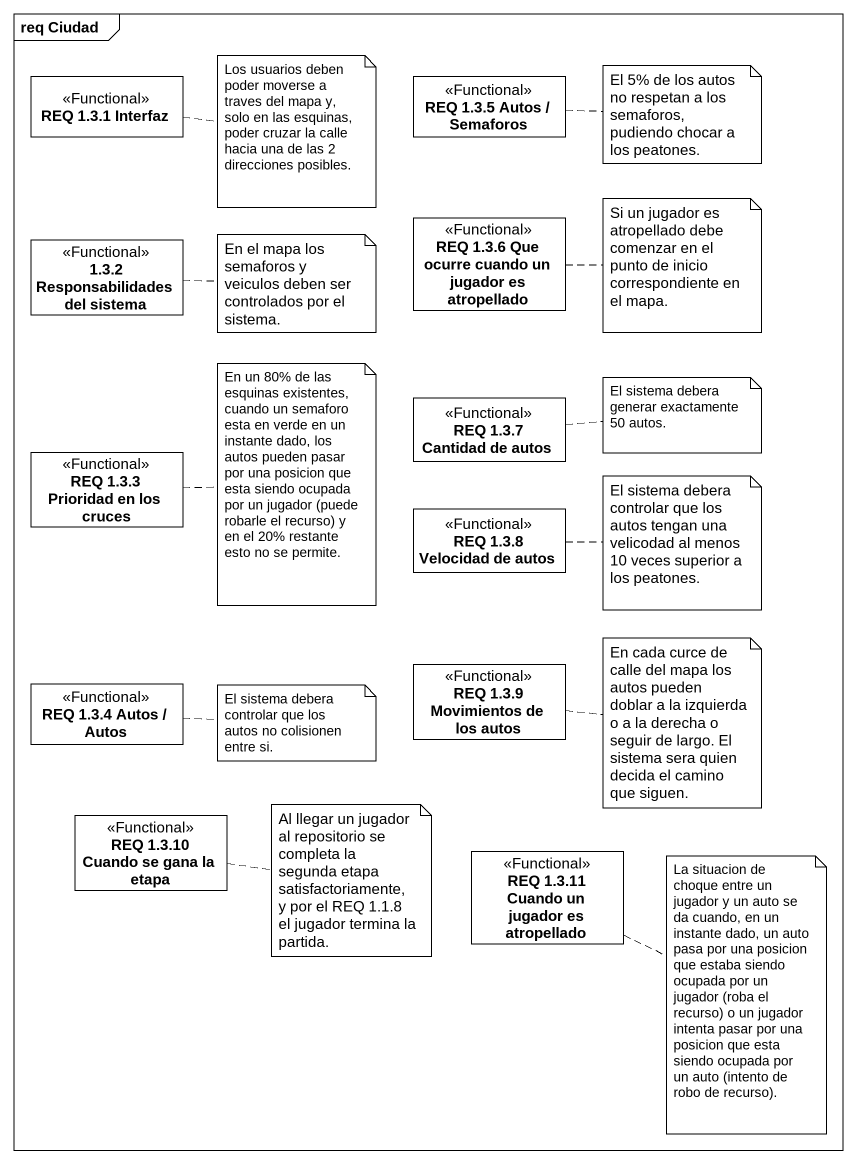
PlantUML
@startuml
mainframe req Ciudad
hide circle
hide empty members
class "REQ 1.3.1 Interfaz" as REQ_1_3_1_Interfaz <<Functional>>
class "REQ 1.3.5 Autos / Semaforos" as REQ_1_3_5_Autos_Semaforos <<Functional>>
class "1.3.2 Responsabilidades del sistema" as r1_3_2_Responsabilidades_del <<Functional>>
class "REQ 1.3.6 Que ocurre cuando un jugador es atropellado" as REQ_1_3_6_Que_ocurre_cuando <<Functional>>
class "REQ 1.3.3 Prioridad en los cruces" as REQ_1_3_3_Prioridad_en_los <<Functional>>
class "REQ 1.3.7 Cantidad de autos" as REQ_1_3_7_Cantidad_de_autos <<Functional>>
class "REQ 1.3.8 Velocidad de autos" as REQ_1_3_8_Velocidad_de_autos <<Functional>>
class "REQ 1.3.4 Autos / Autos" as REQ_1_3_4_Autos_Autos <<Functional>>
class "REQ 1.3.9 Movimientos de los autos" as REQ_1_3_9_Movimientos_de <<Functional>>
class "REQ 1.3.10 Cuando se gana la etapa" as REQ_1_3_10_Cuando_se_gana <<Functional>>
class "REQ 1.3.11 Cuando un jugador es atropellado" as REQ_1_3_11_Cuando_un <<Functional>>
note right of REQ_1_3_1_Interfaz : Los usuarios deben poder moverse a traves del mapa y, solo en las esquinas, poder cruzar la calle hacia una de las 2 direcciones posibles.
note right of REQ_1_3_5_Autos_Semaforos : El 5% de los autos no respetan a los semaforos, pudiendo chocar a los peatones.
note right of REQ_1_3_6_Que_ocurre_cuando : Si un jugador es atropellado debe comenzar en el punto de inicio correspondiente en el mapa.
note right of r1_3_2_Responsabilidades_del : En el mapa los semaforos y veiculos deben ser controlados por el sistema.
note right of REQ_1_3_3_Prioridad_en_los : En un 80% de las esquinas existentes, cuando un semaforo esta en verde en un instante dado, los autos pueden pasar por una posicion que esta siendo ocupada por un jugador (puede robarle el recurso) y en el 20% restante esto no se permite.
note right of REQ_1_3_7_Cantidad_de_autos : El sistema debera generar exactamente 50 autos.
note right of REQ_1_3_8_Velocidad_de_autos : El sistema debera controlar que los autos tengan una velicodad al menos 10 veces superior a los peatones.
note right of REQ_1_3_9_Movimientos_de : En cada curce de calle del mapa los autos pueden doblar a la izquierda o a la derecha o seguir de largo. El sistema sera quien decida el camino que siguen.
note right of REQ_1_3_4_Autos_Autos : El sistema debera controlar que los autos no colisionen entre si.
note right of REQ_1_3_10_Cuando_se_gana : Al llegar un jugador al repositorio se completa la segunda etapa satisfactoriamente, y por el REQ 1.1.8 el jugador termina la partida.
note right of REQ_1_3_11_Cuando_un : La situacion de choque entre un jugador y un auto se da cuando, en un instante dado, un auto pasa por una posicion que estaba siendo ocupada por un jugador (roba el recurso) o un jugador intenta pasar por una posicion que esta siendo ocupada por un auto (intento de robo de recurso).
@enduml
